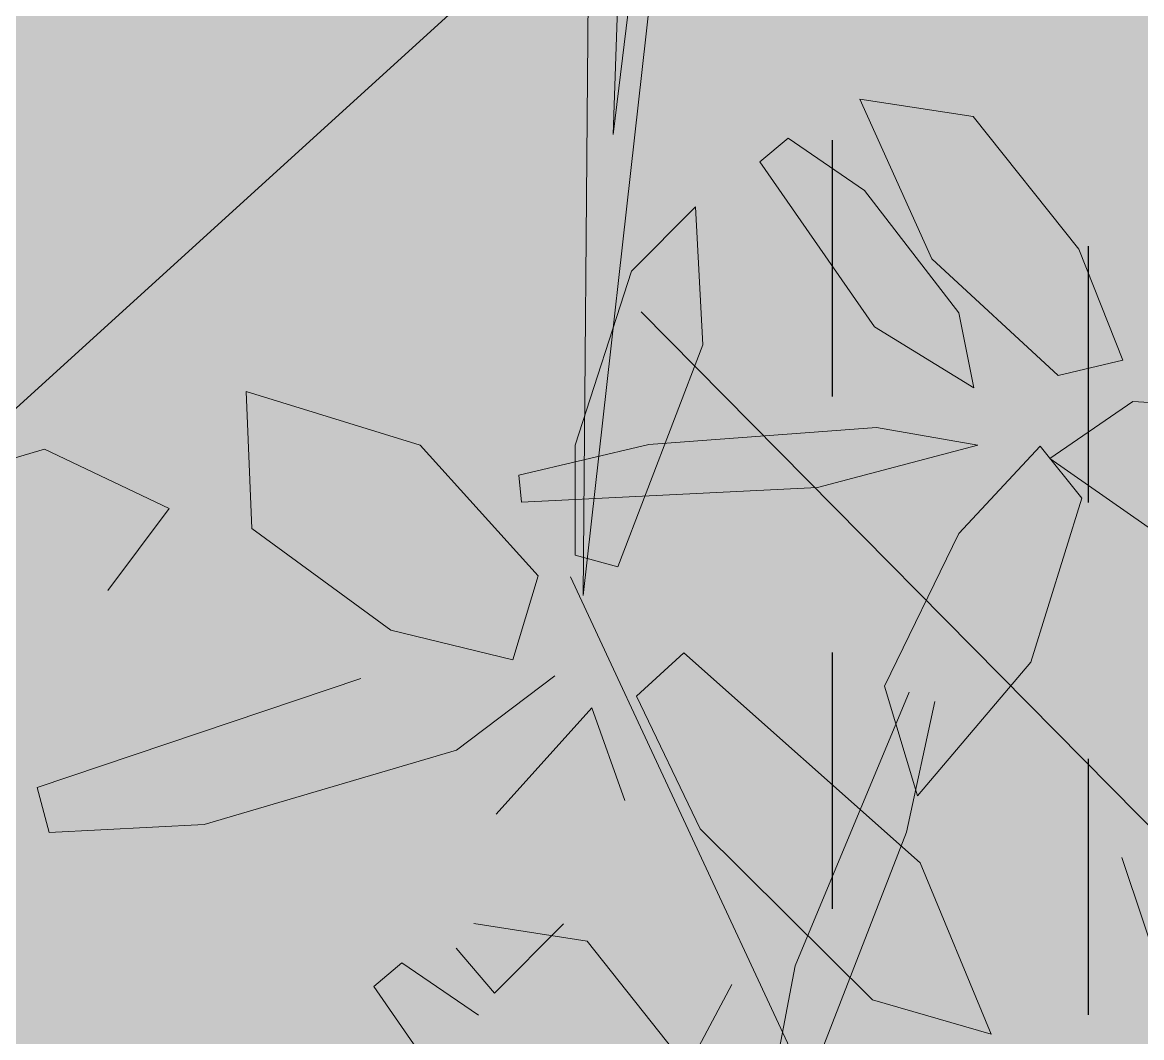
# Model space of a CAD drawing. Header units: metres. Extents: x 349703 to 349913, y 9282546 to 9282694.
# Drawn here: x 349773.2046 to 349773.6416, y 9282623.8402 to 9282624.2364 of the extents above; entities that cross this region are included whole.
import ezdxf

# ---------------------------------------------------------------- set-up
doc = ezdxf.new("R2010")
doc.units = ezdxf.units.M
doc.header["$LTSCALE"] = 0.25
doc.linetypes.add('01 nivel$0$HIDDEN2', pattern=[0.1875, 0.125, -0.0625])
for name, color, linetype, lineweight in [('AREA-VERDE', 3, 'CONTINUOUS', 9), ('ARQ-FONDO', 253, 'CONTINUOUS', 9), ('CUNETAS-RED', 5, 'CONTINUOUS', 18), ('LLORAD-TRAMO', 1, 'CONTINUOUS', 70)]:
    doc.layers.add(name, color=color, linetype=linetype, lineweight=lineweight)

# ---------------------------------------------------------------- blocks, each defined once
blk = doc.blocks.new('67')
at = {"layer": 'AREA-VERDE', "lineweight": 0, "true_color": 0xc4e4b2, "transparency": 33554687}
h = blk.add_hatch(color=3, dxfattribs=at)
h.dxf.hatch_style = 1
h.paths.add_polyline_path([(349446.78444, 9282622.96004), (349448.41051, 9282622.96004), (349448.41051, 9282626.8063), (349446.78444, 9282626.8063)])
blk = doc.blocks.new('ARR2')
at = {"layer": 'ARQ-FONDO', "lineweight": 5}
for p, q in [((2740.92164, 1213.73207), (2740.94018, 1214.27862)), ((2740.91136, 1214.25856), (2740.90469, 1213.47195)), ((2740.98495, 1214.25353), (2740.92164, 1213.73207)), ((2740.90469, 1213.47195), (2740.99091, 1214.24023)), ((2740.91326, 1213.87645), (2740.06527, 1213.10563)), ((2741.06087, 1213.75212), (2741.12481, 1213.7423)), ((2741.10156, 1213.66202), (2741.06087, 1213.75212)), ((2741.12481, 1213.7423), (2741.1845, 1213.66733)), ((2741.00439, 1213.71666), (2741.02037, 1213.73008)), ((2741.02037, 1213.73008), (2741.06355, 1213.70047)), ((2741.06906, 1213.62358), (2741.00439, 1213.71666)), ((2741.06355, 1213.70047), (2741.11683, 1213.63158)), ((2740.93207, 1213.65496), (2740.96822, 1213.69134)), ((2740.96822, 1213.69134), (2740.97233, 1213.61344)), ((2741.1845, 1213.66733), (2741.20927, 1213.60471)), ((2741.17276, 1213.59622), (2741.10156, 1213.66202)), ((2740.90021, 1213.55692), (2740.93207, 1213.65496)), ((2740.93741, 1213.63201), (2741.61984, 1212.94172)), ((2741.11683, 1213.63158), (2741.12519, 1213.58919)), ((2741.12519, 1213.58919), (2741.06906, 1213.62358)), ((2740.97233, 1213.61344), (2740.92433, 1213.48814)), ((2741.20927, 1213.60471), (2741.17276, 1213.59622)), ((2740.71447, 1213.58708), (2740.71772, 1213.50976)), ((2740.81274, 1213.5568), (2740.71447, 1213.58708)), ((2741.21496, 1213.58144), (2741.16805, 1213.54934)), ((2741.31322, 1213.57587), (2741.21496, 1213.58144)), ((2740.94183, 1213.55713), (2741.07032, 1213.56672)), ((2741.07032, 1213.56672), (2741.12752, 1213.55681)), ((2740.87931, 1213.48309), (2740.81274, 1213.5568)), ((2740.86845, 1213.53987), (2740.94183, 1213.55713)), ((2740.90027, 1213.49488), (2740.90021, 1213.55692)), ((2741.12752, 1213.55681), (2741.03695, 1213.5329)), ((2741.11682, 1213.50703), (2741.1627, 1213.55633)), ((2741.1627, 1213.55633), (2741.18606, 1213.52702)), ((2740.60075, 1213.55467), (2740.48499, 1213.5199)), ((2740.67112, 1213.52112), (2740.60075, 1213.55467)), ((2741.16805, 1213.54934), (2741.23348, 1213.50361)), ((2740.86989, 1213.52468), (2740.86845, 1213.53987)), ((2741.03695, 1213.5329), (2740.86989, 1213.52468)), ((2741.18606, 1213.52702), (2741.15729, 1213.43444)), ((2740.63648, 1213.47493), (2740.67112, 1213.52112)), ((2740.71772, 1213.50976), (2740.79625, 1213.45244)), ((2741.07483, 1213.42089), (2741.11682, 1213.50703)), ((2740.92433, 1213.48814), (2740.90027, 1213.49488)), ((2740.865, 1213.43576), (2740.87931, 1213.48309)), ((2740.89759, 1213.48249), (2741.21312, 1212.80565)), ((2740.79625, 1213.45244), (2740.865, 1213.43576)), ((2740.96145, 1213.43966), (2740.9349, 1213.41517)), ((2741.09496, 1213.3213), (2740.96145, 1213.43966)), ((2741.15729, 1213.43444), (2741.09347, 1213.35895)), ((2740.77926, 1213.42523), (2740.59662, 1213.3638)), ((2740.83317, 1213.38481), (2740.88881, 1213.42669)), ((2741.02435, 1213.26308), (2741.0888, 1213.41743)), ((2741.09347, 1213.35895), (2741.07483, 1213.42089)), ((2740.9349, 1213.41517), (2740.97083, 1213.34039)), ((2741.10313, 1213.41219), (2741.08714, 1213.33853)), ((2740.85555, 1213.34863), (2740.90969, 1213.40861)), ((2740.90969, 1213.40861), (2740.92819, 1213.35646)), ((2740.69093, 1213.34291), (2740.83317, 1213.38481)), ((2740.59662, 1213.3638), (2740.60331, 1213.33827)), ((2740.60331, 1213.33827), (2740.69093, 1213.34291)), ((2740.97083, 1213.34039), (2741.06807, 1213.24389)), ((2741.08714, 1213.33853), (2741.04052, 1213.21841)), ((2741.13496, 1213.22463), (2741.09496, 1213.3213)), ((2741.20878, 1213.32414), (2741.3717, 1212.83584)), ((2740.843, 1213.2869), (2740.90694, 1213.27708)), ((2740.89372, 1213.28675), (2740.85465, 1213.24774)), ((2740.90694, 1213.27708), (2740.96662, 1213.20211)), ((2740.85465, 1213.24774), (2740.83301, 1213.27302)), ((2740.78652, 1213.25145), (2740.80249, 1213.26486)), ((2740.80249, 1213.26486), (2740.84567, 1213.23525)), ((2741.00696, 1213.17104), (2741.02435, 1213.26308)), ((2740.98868, 1213.2525), (2740.7458, 1212.79745)), ((2740.85119, 1213.15836), (2740.78652, 1213.25145)), ((2741.06807, 1213.24389), (2741.13496, 1213.22463))]:
    blk.add_line(p, q, dxfattribs=at)
blk = doc.blocks.new('drenaje')
at = {"layer": 'CUNETAS-RED', "linetype": '01 nivel$0$HIDDEN2', "lineweight": 30}
for p, q in [((55.36489, -34.14736), (55.36489, -90.46958)), ((55.46489, -34.18878), (55.46489, -90.5555))]:
    blk.add_line(p, q, dxfattribs=at)

msp = doc.modelspace()

# ---------------------------------------------------------------- linework, layer by layer
at = {"layer": 'LLORAD-TRAMO', "const_width": 0.3}
msp.add_lwpolyline([(349773.27, 9282626.19), (349773.27, 9282625.94), (349773.27, 9282625.69), (349773.27, 9282625.44), (349773.27, 9282625.19), (349773.27, 9282624.94), (349773.27, 9282624.69), (349773.27, 9282624.44), (349773.27, 9282624.19), (349773.27, 9282623.94), (349773.27, 9282623.69), (349773.27, 9282623.44), (349773.27, 9282623.19), (349773.27, 9282622.94)], dxfattribs=at)

# ---------------------------------------------------------------- block references
at = {"layer": 'ARQ-FONDO'}
msp.add_blockref('67', (325.64947, 0), dxfattribs=at)
at = {"layer": 'ARQ-FONDO', "xscale": 0.6917913537138002, "yscale": 0.6917913537138002, "zscale": 0.6917913537138002}
msp.add_blockref('ARR2', (347877.28936, 9281784.5433), dxfattribs=at)
at = {"layer": 'CUNETAS-RED', "lineweight": 30}
msp.add_blockref('drenaje', (349718.15587, 9282675.53782), dxfattribs=at)

doc.saveas('drawing.dxf')
